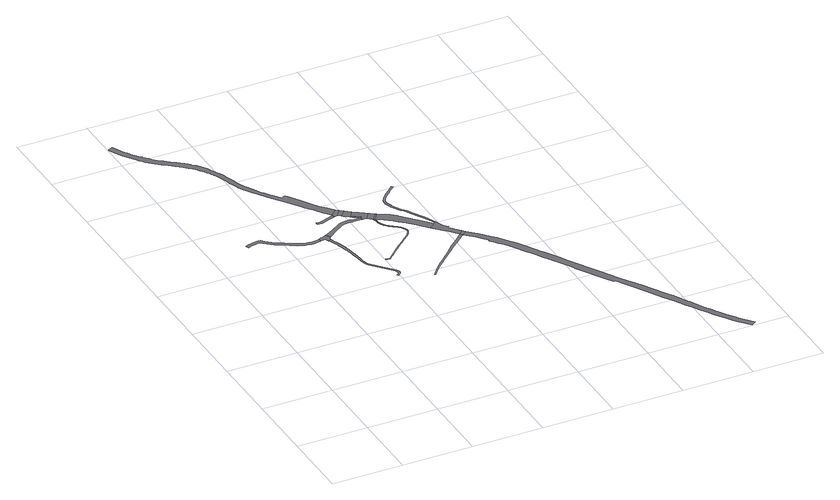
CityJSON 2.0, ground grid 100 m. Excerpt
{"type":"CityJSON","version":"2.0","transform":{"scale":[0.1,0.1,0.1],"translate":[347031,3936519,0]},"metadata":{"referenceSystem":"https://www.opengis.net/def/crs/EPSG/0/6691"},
"CityObjects":{
"road1":{"type":"Road","attributes":{"RoadStructureAttribute.sectionType":"1"},"geometry":[{"type":"MultiSurface","lod":"1","boundaries":[[[0,1,2,3,4,5,6,7,8,9,10,11,12,13,14,15,16,17,18,19,20,21,22,23,24,25,26,27,28,29,30,31,32,33,34,35,36,37,38,39,40,41,42,43,44,45,46,47]]]}]},
"road2":{"type":"Road","attributes":{"function":"3","RoadStructureAttribute.sectionType":"1"},"geometry":[{"type":"MultiSurface","lod":"1","boundaries":[[[48,49,50,51,52,53,54,55,56,57,58,59,60,61,62,63,64,65,66,67,68,69,70,71,72,73,74,75,76,77,78,79,80,81,82,83,84,85,86,87,88,89,90,91,92,93,94,95,96,97,98,99,100,101,102,103,104,105,106,107,108,109,110,111,112,113,114,115,116,117,118,119,120,121,122,123,124,125,126,127,128,129,130,131,132,133,134,135,136,137,138,139,140,141,142,143,144,145,146,147,148,149,150,151,152,153,154,155,156,157,158,159,160,161,162,163,164,165,166,167,168,169,170,171,172,173,174,175,176]]]}]},
"road3":{"type":"Road","geometry":[{"type":"MultiSurface","lod":"1","boundaries":[[[46,177,178,179,180,181,182,183,184,185,186,187,188,189,47]]]}]},
"road4":{"type":"Road","attributes":{"RoadStructureAttribute.sectionType":"1"},"geometry":[{"type":"MultiSurface","lod":"1","boundaries":[[[190,191,192,193,194,195,196,197,198,199,200,201,202,203,204,205,206,207,208,209,210,211,212,213,214,215,216,217,218,219,220,221,222,223,224,225,226,227,228,229,230,231,232,233,234,235,236,237,238,239,240,241,242,243,244,245,246,247,248,249,250,183,182]]]}]},
"road5":{"type":"Road","attributes":{"RoadStructureAttribute.sectionType":"1"},"geometry":[{"type":"MultiSurface","lod":"1","boundaries":[[[251,252,253,254,255,256,257,258,259,260,261,262,263]]]}]},
"road6":{"type":"Road","attributes":{"RoadStructureAttribute.sectionType":"1"},"geometry":[{"type":"MultiSurface","lod":"1","boundaries":[[[185,264,265,266,267,268,269,270,271,272,273,274,275,276,277,278,279,280,281,282,283,186]]]}]},
"road7":{"type":"Road","geometry":[{"type":"MultiSurface","lod":"1","boundaries":[[[175,284,285,286,287,288,289,290,291,292,293,294,263,262,295,296,297,176]]]}]},
"road8":{"type":"Road","attributes":{"function":"3","RoadStructureAttribute.sectionType":"1"},"geometry":[{"type":"MultiSurface","lod":"1","boundaries":[[[297,296,298,299,300]]]}]},
"road9":{"type":"Road","geometry":[{"type":"MultiSurface","lod":"1","boundaries":[[[299,301,302,303,304,305,306,307,308,309,310,311,274,312,313,314,315,316,317,318,319,320,321,322,323,324,325,326,300]]]}]},
"road10":{"type":"Road","attributes":{"RoadStructureAttribute.sectionType":"1"},"geometry":[{"type":"MultiSurface","lod":"1","boundaries":[[[327,328,329,330,331,332,333,334,335,336,337,338,339,340,341,342,343,344,345,346,347,348,349,350,351,352,353,354,355,356,357,358,359,360,361,362,363,364,365,366,367,368,369,370,371,372,373,374,375,376,377,378,379,380,381,382,383,384,385,386,387,388,389,390,391,392,393,394,395,396,397,398,399,400,401,402,403,404,405,406,407,408,409,410,411,412,413,414,415,416,417,418,419,420,421,422,423,424,425,426,427,428,429,430,431,432,433,434,435,436,437]]]}]},
"road11":{"type":"Road","geometry":[{"type":"MultiSurface","lod":"1","boundaries":[[[274,273,438,439,440,441,442,443,444,445,446,324,323,447,448,449,450,451,452,312]]]}]},
"road12":{"type":"Road","geometry":[{"type":"MultiSurface","lod":"1","boundaries":[[[453,454,455,440,439,456]]]}]},
"road13":{"type":"Road","geometry":[{"type":"MultiSurface","lod":"1","boundaries":[[[453,456,457,437,436,458]]]}]},
"road14":{"type":"Road","attributes":{"RoadStructureAttribute.sectionType":"1"},"geometry":[{"type":"MultiSurface","lod":"1","boundaries":[[[459,460,461,462,463,464,465,466,467,468,469,470,471,472,473,474,475,476,477,478,479,480,481,482,483,484]]]}]},
"road15":{"type":"Road","attributes":{"function":"3","RoadStructureAttribute.sectionType":"1"},"geometry":[{"type":"MultiSurface","lod":"1","boundaries":[[[436,485,486,487,488,489,490,491,492,493,494,495,496,497,498,499,500,501,502,503,458]]]}]},
"road16":{"type":"Road","attributes":{"RoadStructureAttribute.sectionType":"1"},"geometry":[{"type":"MultiSurface","lod":"1","boundaries":[[[504,505,506,507,508,509,510,511,512,513,514,515,516,517,518,519,520,521,522,523,524,525,526,527,528,529,530,531,532,533,534,535,536,537,538,539,540,541,542,543,544,545,546,547,548,549,550,551,552,553,554,555,556,557,558,559,560,561,562,563,564,565,566,567,568,569]]]}]},
"road17":{"type":"Road","geometry":[{"type":"MultiSurface","lod":"1","boundaries":[[[570,571,572,573,574,575,569,568,576,577,578,579,580,581,582,583,584,585,586,587,588,589,590,591,493,492,592,593,594,484]]]}]},
"road18":{"type":"Road","geometry":[{"type":"MultiSurface","lod":"1","boundaries":[[[483,595,570,484]]]}]},
"road19":{"type":"Road","attributes":{"function":"3","RoadStructureAttribute.sectionType":"1"},"geometry":[{"type":"MultiSurface","lod":"1","boundaries":[[[596,597,598,599,600,601,602,603,604,605,606,607,608,609,610,611,612,613,614,615,616,617,618,619,620,621,622,623,624,625,626,627,628,629,630,631,632,633,634,635,636,637,638,639,640,641,642,643,644,645,646,647,648,649,650,651,652,653,654,655,656,657,658,659,660,661,662,663,664,665,666,667,668,669,670,671,672,673,674,675,676,677,678,679,680,681,682,683,684,685,686,687,688,689,690,691,692,693,694,695,696,697,698,699,700,595,483]]]}]}
},
"vertices":[
[1443,4306,0],[1423,4301,0],[1401,4298,0],[1379,4295,0],[1355,4295,0],[1331,4295,0],[1306,4297,0],[1281,4301,0],[1256,4306,0],[1235,4312,0],[1214,4320,0],[1192,4329,0],[1170,4340,0],[1140,4357,0],[1092,4386,0],[1020,4432,0],[920,4485,0],[817,4580,0],[781,4613,0],[749,4620,0],[699,4615,0],[588,4589,0],[547,4569,0],[569,4524,0],[605,4542,0],[707,4565,0],[746,4569,0],[757,4567,0],[783,4543,0],[891,4444,0],[995,4388,0],[1066,4344,0],[1115,4314,0],[1146,4296,0],[1171,4284,0],[1195,4273,0],[1220,4265,0],[1244,4258,0],[1272,4252,0],[1300,4248,0],[1328,4245,0],[1356,4244,0],[1382,4245,0],[1408,4248,0],[1433,4252,0],[1457,4258,0],[1465,4261,0],[1450,4308,0],
[1940,4869,0],[1886,4932,0],[1817,5017,0],[1735,5133,0],[1733,5137,0],[1723,5152,0],[1652,5261,0],[1635,5287,0],[1558,5401,0],[1537,5437,0],[1514,5425,0],[1482,5407,0],[1401,5511,0],[1379,5540,0],[1353,5576,0],[1327,5610,0],[1303,5646,0],[1282,5675,0],[1270,5694,0],[1260,5712,0],[1192,5838,0],[1178,5867,0],[1163,5901,0],[1149,5935,0],[1136,5970,0],[1124,6005,0],[1112,6041,0],[1102,6074,0],[1092,6109,0],[1081,6144,0],[1070,6179,0],[1057,6213,0],[1044,6247,0],[1030,6280,0],[1028,6285,0],[1014,6313,0],[996,6347,0],[977,6380,0],[973,6387,0],[943,6464,0],[898,6530,0],[851,6586,0],[803,6633,0],[793,6640,0],[778,6655,0],[767,6665,0],[736,6694,0],[729,6700,0],[657,6763,0],[589,6818,0],[522,6871,0],[459,6924,0],[403,6979,0],[377,7008,0],[352,7039,0],[326,7071,0],[325,7073,0],[290,7116,0],[255,7159,0],[222,7203,0],[190,7249,0],[170,7282,0],[151,7317,0],[133,7351,0],[115,7386,0],[92,7431,0],[83,7452,0],[10,7419,0],[20,7397,0],[55,7326,0],[65,7306,0],[114,7217,0],[167,7130,0],[225,7047,0],[251,7013,0],[278,6979,0],[305,6946,0],[334,6913,0],[366,6882,0],[396,6853,0],[462,6798,0],[530,6744,0],[597,6689,0],[683,6620,0],[706,6599,0],[730,6576,0],[753,6553,0],[776,6530,0],[797,6506,0],[817,6481,0],[825,6471,0],[837,6455,0],[856,6428,0],[874,6401,0],[894,6371,0],[913,6341,0],[931,6311,0],[944,6286,0],[947,6280,0],[961,6250,0],[974,6218,0],[987,6186,0],[999,6154,0],[1010,6121,0],[1020,6087,0],[1030,6053,0],[1041,6018,0],[1053,5981,0],[1066,5944,0],[1079,5908,0],[1094,5871,0],[1110,5835,0],[1127,5800,0],[1141,5773,0],[1203,5678,0],[1208,5670,0],[1359,5456,0],[1420,5369,0],[1453,5322,0],[1614,5101,0],[1615,5099,0],[1636,5067,0],[1708,4966,0],[1724,4944,0],[1793,4854,0],[1849,4787,0],[1869,4762,0],[1870,4761,0],[1959,4850,0],
[1511,4264,0],[1537,4262,0],[1540,4255,0],[1544,4248,0],[1546,4243,0],[1555,4222,0],[1592,4238,0],[1606,4284,0],[1624,4297,0],[1578,4359,0],[1504,4329,0],[1493,4324,0],[1467,4314,0],
[1556,4220,0],[1560,4210,0],[1575,4178,0],[1588,4145,0],[1600,4117,0],[1601,4113,0],[1614,4076,0],[1614,4074,0],[1625,4039,0],[1636,4001,0],[1645,3964,0],[1652,3933,0],[1653,3927,0],[1681,3812,0],[1685,3785,0],[1702,3672,0],[1711,3595,0],[1733,3510,0],[1741,3494,0],[1750,3478,0],[1791,3428,0],[1874,3343,0],[1918,3290,0],[1995,3196,0],[2008,3180,0],[2013,3168,0],[2015,3158,0],[2012,3146,0],[2002,3130,0],[1971,3105,0],[1988,3084,0],[2023,3112,0],[2032,3128,0],[2037,3136,0],[2042,3157,0],[2039,3176,0],[2031,3195,0],[2016,3212,0],[1916,3335,0],[1894,3361,0],[1811,3447,0],[1772,3493,0],[1758,3520,0],[1737,3600,0],[1728,3675,0],[1714,3775,0],[1708,3816,0],[1706,3842,0],[1702,3875,0],[1697,3908,0],[1695,3920,0],[1691,3940,0],[1684,3973,0],[1674,4012,0],[1664,4050,0],[1652,4088,0],[1646,4106,0],[1639,4126,0],[1626,4160,0],[1611,4194,0],[1593,4235,0],
[1865,4746,0],[1862,4745,0],[1796,4717,0],[1665,4670,0],[1641,4671,0],[1603,4674,0],[1600,4634,0],[1639,4631,0],[1670,4629,0],[1811,4680,0],[1876,4703,0],[1880,4705,0],[1866,4746,0],
[1737,4381,0],[1743,4385,0],[1748,4388,0],[1871,4467,0],[1903,4482,0],[1932,4491,0],[2022,4493,0],[2034,4493,0],[2048,4492,0],[2161,4486,0],[2163,4530,0],[2155,4530,0],[2073,4531,0],[2050,4532,0],[2008,4548,0],[1962,4554,0],[1923,4549,0],[1882,4536,0],[1842,4518,0],[1704,4429,0],
[1871,4760,0],[1871,4759,0],[1872,4758,0],[1872,4756,0],[1872,4755,0],[1871,4753,0],[1871,4752,0],[1870,4751,0],[1870,4749,0],[1869,4748,0],[1868,4747,0],[1912,4715,0],[1920,4718,0],[1995,4815,0],
[1948,4699,0],[1970,4684,0],[2045,4772,0],
[1973,4679,0],[1975,4677,0],[1986,4660,0],[2014,4640,0],[2052,4610,0],[2086,4584,0],[2091,4580,0],[2109,4567,0],[2119,4560,0],[2143,4543,0],[2152,4537,0],[2174,4546,0],[2172,4548,0],[2160,4555,0],[2144,4567,0],[2132,4575,0],[2124,4581,0],[2112,4589,0],[2103,4596,0],[2083,4612,0],[2064,4626,0],[2068,4630,0],[2069,4632,0],[2124,4709,0],[2083,4739,0],[2066,4753,0],
[2301,4397,0],[2305,4362,0],[2313,4328,0],[2317,4312,0],[2322,4295,0],[2328,4279,0],[2336,4264,0],[2348,4244,0],[2363,4226,0],[2378,4209,0],[2395,4193,0],[2416,4174,0],[2439,4158,0],[2462,4143,0],[2483,4126,0],[2497,4113,0],[2512,4099,0],[2525,4085,0],[2536,4069,0],[2545,4051,0],[2554,4032,0],[2558,4012,0],[2559,3993,0],[2556,3979,0],[2549,3964,0],[2540,3948,0],[2531,3934,0],[2512,3908,0],[2488,3885,0],[2487,3884,0],[2462,3863,0],[2437,3841,0],[2412,3819,0],[2387,3797,0],[2362,3775,0],[2337,3753,0],[2304,3724,0],[2272,3695,0],[2240,3666,0],[2237,3664,0],[2167,3593,0],[2155,3582,0],[2137,3564,0],[2128,3556,0],[2120,3548,0],[2111,3540,0],[2102,3532,0],[2093,3521,0],[2083,3511,0],[2074,3502,0],[2065,3497,0],[2053,3496,0],[2039,3498,0],[2024,3503,0],[2009,3507,0],[2007,3497,0],[2021,3493,0],[2037,3489,0],[2053,3486,0],[2068,3487,0],[2080,3494,0],[2091,3504,0],[2100,3515,0],[2109,3525,0],[2118,3533,0],[2126,3541,0],[2135,3549,0],[2144,3557,0],[2162,3575,0],[2173,3586,0],[2256,3661,0],[2282,3684,0],[2314,3713,0],[2347,3742,0],[2372,3764,0],[2397,3786,0],[2422,3808,0],[2447,3830,0],[2472,3852,0],[2494,3870,0],[2498,3874,0],[2523,3898,0],[2544,3925,0],[2553,3941,0],[2562,3957,0],[2570,3974,0],[2574,3992,0],[2573,4014,0],[2568,4036,0],[2559,4058,0],[2549,4077,0],[2537,4094,0],[2523,4109,0],[2508,4124,0],[2492,4137,0],[2471,4155,0],[2448,4171,0],[2425,4186,0],[2405,4204,0],[2389,4219,0],[2374,4236,0],[2360,4253,0],[2349,4271,0],[2342,4285,0],[2337,4300,0],[2332,4316,0],[2327,4331,0],[2320,4364,0],[2316,4398,0],[2314,4415,0],[2300,4414,0],
[2178,4485,0],[2222,4483,0],[2296,4586,0],[2272,4603,0],[2261,4611,0],[2244,4622,0],[2227,4635,0],[2198,4656,0],[2195,4658,0],[2123,4594,0],[2124,4593,0],[2134,4586,0],[2156,4570,0],[2190,4546,0],[2184,4539,0],
[2369,4535,0],[2361,4541,0],[2318,4570,0],[2294,4431,0],
[2298,4428,0],[2389,4521,0],
[3045,3544,0],[2968,3476,0],[2905,3421,0],[2786,3300,0],[2695,3209,0],[2673,3188,0],[2599,3119,0],[2525,3049,0],[2416,2914,0],[2405,2901,0],[2420,2888,0],[2459,2934,0],[2542,3031,0],[2566,3053,0],[2616,3100,0],[2690,3170,0],[2734,3211,0],[2764,3239,0],[2800,3272,0],[2839,3308,0],[2916,3377,0],[2994,3446,0],[3072,3514,0],[3132,3568,0],[3154,3586,0],[3127,3616,0],
[2326,4408,0],[2411,4352,0],[2507,4272,0],[2553,4231,0],[2632,4158,0],[2710,4080,0],[2830,3946,0],[2854,3920,0],[2943,3998,0],[2942,3999,0],[2942,4000,0],[2919,4025,0],[2796,4162,0],[2770,4191,0],[2618,4359,0],[2607,4372,0],[2534,4433,0],[2489,4466,0],[2436,4488,0],
[2959,4069,0],[2904,4182,0],[2818,4338,0],[2764,4427,0],[2721,4483,0],[2671,4571,0],[2663,4589,0],[2653,4609,0],[2645,4631,0],[2639,4648,0],[2634,4664,0],[2629,4681,0],[2627,4697,0],[2626,4711,0],[2626,4726,0],[2627,4740,0],[2630,4752,0],[2638,4771,0],[2650,4789,0],[2666,4808,0],[2681,4827,0],[2703,4851,0],[2725,4874,0],[2749,4897,0],[2774,4920,0],[2798,4943,0],[2822,4966,0],[2847,4989,0],[2872,5012,0],[2851,5034,0],[2827,5011,0],[2802,4988,0],[2777,4965,0],[2756,4945,0],[2753,4941,0],[2729,4919,0],[2704,4896,0],[2681,4871,0],[2658,4846,0],[2642,4827,0],[2626,4807,0],[2611,4785,0],[2609,4779,0],[2601,4761,0],[2598,4744,0],[2596,4727,0],[2596,4710,0],[2597,4694,0],[2600,4675,0],[2605,4656,0],[2609,4644,0],[2611,4638,0],[2617,4620,0],[2626,4598,0],[2635,4576,0],[2644,4557,0],[2699,4469,0],[2713,4451,0],[2742,4412,0],[2796,4325,0],[2835,4254,0],[2881,4171,0],[2936,4058,0],[2957,4010,0],[2958,4008,0],[2980,4017,0],
[3184,3686,0],[3182,3687,0],[3060,3826,0],[3079,3843,0],[3030,3898,0],[3019,3919,0],[2958,4007,0],[2958,4006,0],[2958,4004,0],[2958,4003,0],[2957,4002,0],[2957,4001,0],[2956,4000,0],[2955,3999,0],[2954,3998,0],[2953,3997,0],[2951,3997,0],[2950,3997,0],[2949,3997,0],[2947,3997,0],[2946,3997,0],[2945,3997,0],[2990,3764,0],[3000,3773,0],[3012,3758,0],
[3217,3650,0],
[3212,3525,0],[3273,3463,0],[3333,3400,0],[3391,3336,0],[3399,3326,0],[3381,3309,0],[3399,3288,0],[3422,3261,0],[3471,3201,0],[3518,3141,0],[3563,3079,0],[3599,3025,0],[3609,3009,0],[3633,2970,0],[3667,2914,0],[3701,2857,0],[3734,2804,0],[3766,2750,0],[3798,2696,0],[3831,2642,0],[3878,2563,0],[3926,2485,0],[3973,2406,0],[4020,2328,0],[4064,2252,0],[4076,2232,0],[4132,2136,0],[4188,2041,0],[4244,1945,0],[4312,1829,0],[4375,1722,0],[4396,1735,0],[4402,1726,0],[4470,1610,0],[4538,1494,0],[4614,1366,0],[4691,1237,0],[4767,1109,0],[4844,981,0],[4897,892,0],[4949,804,0],[5002,715,0],[5055,627,0],[5103,549,0],[5107,542,0],[5158,456,0],[5211,372,0],[5267,289,0],[5320,216,0],[5372,150,0],[5376,145,0],[5433,74,0],[5489,3,0],[5556,56,0],[5538,77,0],[5499,127,0],[5443,197,0],[5410,239,0],[5388,267,0],[5337,337,0],[5283,418,0],[5235,493,0],[5231,501,0],[5180,586,0],[5175,593,0],[5128,677,0],[5080,762,0],[5032,846,0],[4985,931,0],[4957,983,0],[4929,1034,0],[4901,1086,0],[4873,1137,0],[4839,1195,0],[4805,1252,0],[4771,1309,0],[4737,1366,0],[4671,1470,0],[4604,1573,0],[4537,1675,0],[4470,1778,0],[4407,1884,0],[4339,2000,0],[4283,2096,0],[4227,2192,0],[4171,2288,0],[4114,2384,0],[4067,2463,0],[4020,2542,0],[3972,2620,0],[3925,2698,0],[3893,2752,0],[3861,2806,0],[3828,2861,0],[3795,2915,0],[3761,2971,0],[3727,3027,0],[3691,3085,0],[3653,3142,0],[3628,3175,0],[3510,3335,0],[3459,3395,0],[3399,3461,0],[3338,3526,0],[3277,3588,0]
]}
